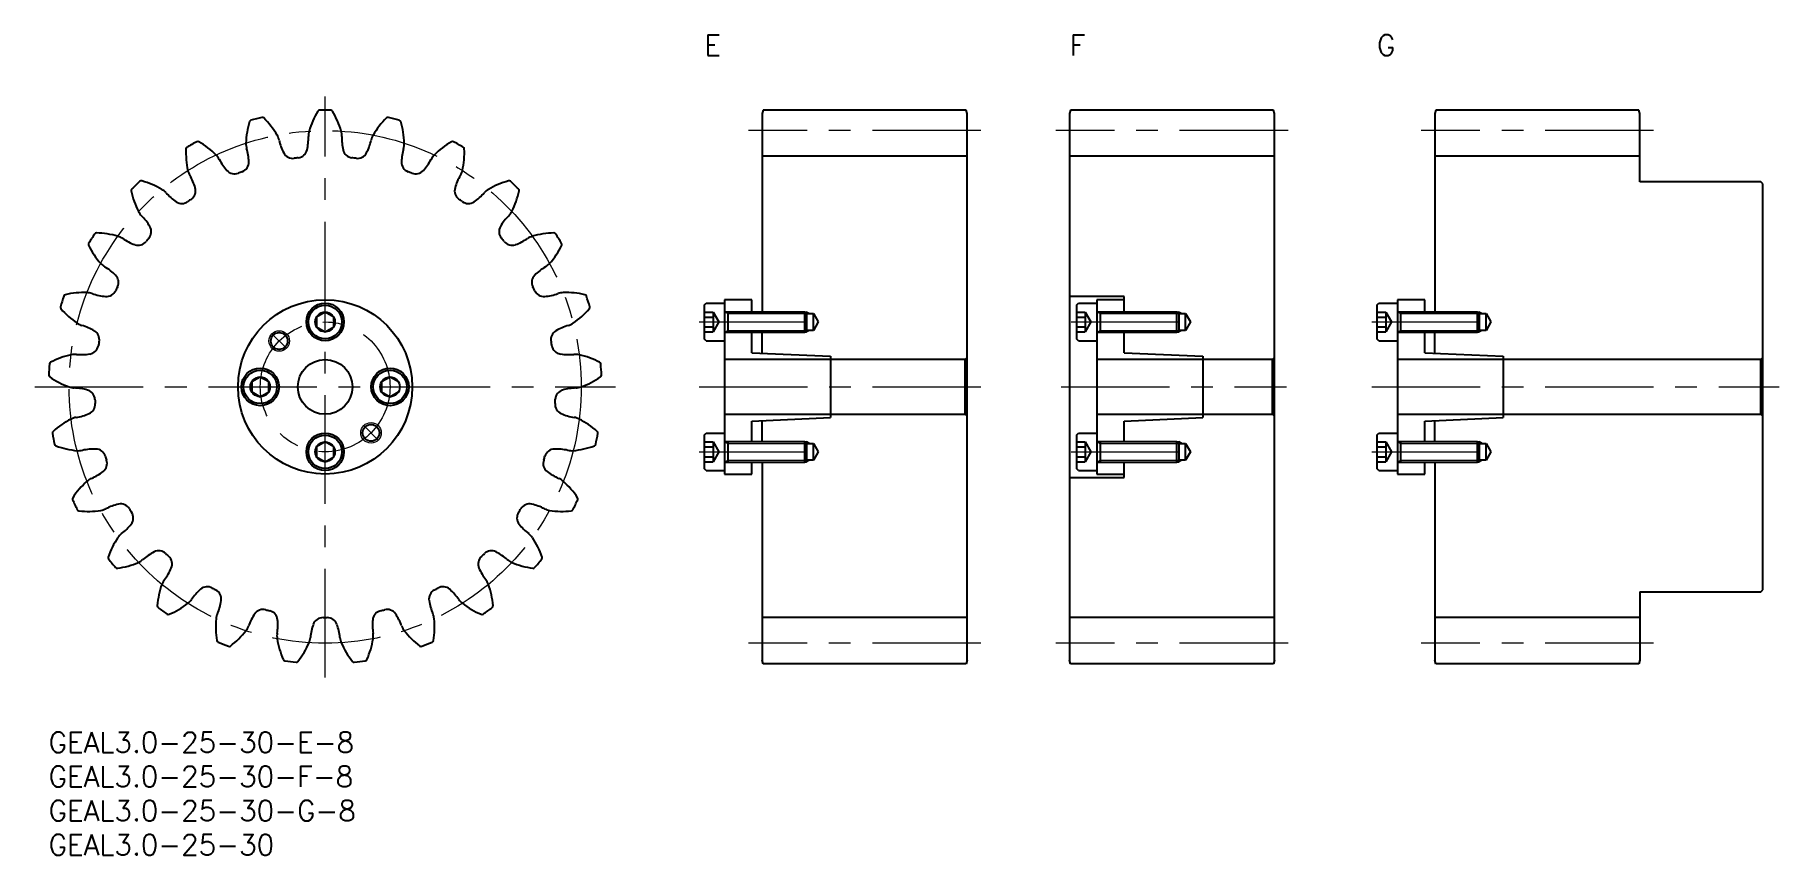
# Model space of a CAD drawing. Header units: millimetres. Extents: x -2 to 253, y -18 to 102.
import ezdxf

# ---------------------------------------------------------------- set-up
doc = ezdxf.new("R2010")
doc.units = ezdxf.units.MM
doc.header["$LTSCALE"] = 0.5
doc.linetypes.add('CENTER', pattern=[50.8, 31.75, -6.35, 6.35, -6.35])
for name, color, linetype, lineweight in [('MSM_CENTER', 1, 'CENTER', 13), ('MSM_CONTINUOUS', 7, 'Continuous', 25), ('MSM_NARROW', 5, 'Continuous', 13), ('MSM_PART_NUMBER', 7, 'Continuous', 25)]:
    doc.layers.add(name, color=color, linetype=linetype, lineweight=lineweight)
doc.styles.get("Standard").update_dxf_attribs({"font": 'txt.shx', "height": 1, "bigfont": 'bigfont.shx'})

msp = doc.modelspace()

# ---------------------------------------------------------------- linework, layer by layer
at = {"layer": 'MSM_CENTER'}
for p, q in [((40.5, 8), (40.5, 93)), ((136.5, 88), (102.5, 88)), ((181.5, 88), (147.5, 88)), ((235, 88), (201, 88)), ((95.25, 60), (113.12, 60)), ((149.75, 60), (167.62, 60)), ((193.75, 60), (211.62, 60)), ((32.67, 58.33), (34.9, 56.1)), ((-2, 50.5), (83, 50.5)), ((95.25, 50.5), (137.37, 50.5)), ((148.25, 50.5), (181.27, 50.5)), ((193.75, 50.5), (253.4, 50.5)), ((48.33, 42.67), (46.1, 44.9)), ((95.25, 41), (113.12, 41)), ((149.75, 41), (167.62, 41)), ((193.75, 41), (211.62, 41)), ((136.5, 13), (102.5, 13)), ((181.5, 13), (147.5, 13)), ((235, 13), (201, 13))]:
    msp.add_line(p, q, dxfattribs=at)
for radius in [37.5, 9.5]:
    msp.add_circle((40.5, 50.5), radius, dxfattribs=at)
at = {"layer": 'MSM_CONTINUOUS'}
for p, q in [((104.63, 91), (104.5, 90.5)), ((104.5, 90.5), (104.5, 61.5)), ((134.37, 91), (104.63, 91)), ((134.5, 90.5), (134.37, 91)), ((134.5, 10.5), (134.5, 90.5)), ((149.63, 91), (149.5, 90.5)), ((149.5, 90.5), (149.5, 10.5)), ((179.37, 91), (149.63, 91)), ((179.5, 90.5), (179.37, 91)), ((179.5, 10.5), (179.5, 90.5)), ((203.13, 91), (203, 90.5)), ((203, 90.5), (203, 61.5)), ((232.87, 91), (203.13, 91)), ((233, 90.5), (232.87, 91)), ((233, 80.5), (233, 90.5)), ((134.5, 84.25), (104.5, 84.25)), ((179.5, 84.25), (149.5, 84.25)), ((233, 84.25), (203, 84.25)), ((250.7, 80.5), (233, 80.5)), ((251, 80.2), (250.7, 80.5)), ((251, 20.8), (251, 80.2)), ((40.5, 61.44), (39.25, 60.72)), ((41.75, 60.72), (40.5, 61.44)), ((96, 62.45), (96.3, 62.75)), ((96, 62.45), (96, 57.55)), ((96, 61.44), (97.3, 61.44)), ((96.3, 62.75), (99, 62.75)), ((97.3, 61.44), (97.3, 58.56)), ((97.3, 61.44), (98.13, 60)), ((99, 63.25), (99, 37.75)), ((103, 63.25), (99, 63.25)), ((99, 61.5), (110.73, 61.5)), ((99.47, 61.5), (99.47, 58.5)), ((103, 61.5), (103, 63.25)), ((110.73, 58.5), (110.73, 61.5)), ((110.73, 61.5), (111, 61.23)), ((157.5, 63.75), (149.5, 63.75)), ((150.5, 62.45), (150.8, 62.75)), ((150.5, 62.45), (150.5, 57.55)), ((150.5, 61.44), (151.8, 61.44)), ((150.8, 62.75), (153.5, 62.75)), ((151.8, 61.44), (151.8, 58.56)), ((151.8, 61.44), (152.63, 60)), ((153.5, 63.25), (153.5, 37.75)), ((157.5, 63.25), (153.5, 63.25)), ((153.5, 61.5), (165.23, 61.5)), ((153.97, 61.5), (153.97, 58.5)), ((157.5, 61.5), (157.5, 63.75)), ((165.23, 58.5), (165.23, 61.5)), ((165.23, 61.5), (165.5, 61.23)), ((194.5, 62.45), (194.8, 62.75)), ((194.5, 62.45), (194.5, 57.55)), ((194.5, 61.44), (195.8, 61.44)), ((194.8, 62.75), (197.5, 62.75)), ((195.8, 61.44), (195.8, 58.56)), ((195.8, 61.44), (196.63, 60)), ((197.5, 63.25), (197.5, 37.75)), ((201.5, 63.25), (197.5, 63.25)), ((197.5, 61.5), (209.23, 61.5)), ((197.97, 61.5), (197.97, 58.5)), ((201.5, 61.5), (201.5, 63.25)), ((209.23, 58.5), (209.23, 61.5)), ((209.23, 61.5), (209.5, 61.23)), ((39.25, 60.72), (39.25, 59.28)), ((39.25, 59.28), (40.5, 58.56)), ((40.5, 58.56), (41.75, 59.28)), ((41.75, 59.28), (41.75, 60.72)), ((96, 60.72), (97.3, 60.72)), ((96, 59.28), (97.3, 59.28)), ((98.13, 60), (97.3, 58.56)), ((111, 58.77), (110.73, 58.5)), ((111, 61.23), (112, 61.23)), ((111, 61.23), (111, 58.77)), ((112, 58.77), (111, 58.77)), ((112, 58.77), (112, 61.23)), ((112, 61.23), (112.71, 60)), ((112.71, 60), (112, 58.77)), ((150.5, 60.72), (151.8, 60.72)), ((150.5, 59.28), (151.8, 59.28)), ((152.63, 60), (151.8, 58.56)), ((165.5, 58.77), (165.23, 58.5)), ((165.5, 61.23), (166.5, 61.23)), ((165.5, 61.23), (165.5, 58.77)), ((166.5, 58.77), (165.5, 58.77)), ((166.5, 58.77), (166.5, 61.23)), ((166.5, 61.23), (167.21, 60)), ((167.21, 60), (166.5, 58.77)), ((194.5, 60.72), (195.8, 60.72)), ((194.5, 59.28), (195.8, 59.28)), ((196.63, 60), (195.8, 58.56)), ((209.5, 58.77), (209.23, 58.5)), ((209.5, 61.23), (210.5, 61.23)), ((209.5, 61.23), (209.5, 58.77)), ((210.5, 58.77), (209.5, 58.77)), ((210.5, 58.77), (210.5, 61.23)), ((210.5, 61.23), (211.21, 60)), ((211.21, 60), (210.5, 58.77)), ((96, 58.56), (97.3, 58.56)), ((96.3, 57.25), (96, 57.55)), ((96.3, 57.25), (99, 57.25)), ((99, 58.5), (110.73, 58.5)), ((103, 55.5), (103, 58.5)), ((104.5, 55.43), (104.5, 58.5)), ((150.5, 58.56), (151.8, 58.56)), ((150.8, 57.25), (150.5, 57.55)), ((150.8, 57.25), (153.5, 57.25)), ((153.5, 58.5), (165.23, 58.5)), ((157.5, 55.5), (157.5, 58.5)), ((194.5, 58.56), (195.8, 58.56)), ((194.8, 57.25), (194.5, 57.55)), ((194.8, 57.25), (197.5, 57.25)), ((197.5, 58.5), (209.23, 58.5)), ((201.5, 55.5), (201.5, 58.5)), ((203, 55.43), (203, 58.5)), ((134.2, 54.5), (99, 54.5)), ((103, 55.5), (114.5, 55)), ((114.5, 55), (114.5, 46)), ((134.5, 54.8), (134.2, 54.5)), ((134.2, 46.5), (134.2, 54.5)), ((179.2, 54.5), (153.5, 54.5)), ((157.5, 55.5), (169, 55)), ((169, 55), (169, 46)), ((179.5, 54.8), (179.2, 54.5)), ((179.2, 46.5), (179.2, 54.5)), ((250.7, 54.5), (197.5, 54.5)), ((201.5, 55.5), (213, 55)), ((213, 55), (213, 46)), ((251, 54.8), (250.7, 54.5)), ((250.7, 46.5), (250.7, 54.5)), ((31, 51.94), (29.75, 51.22)), ((29.75, 51.22), (29.75, 49.78)), ((32.25, 51.22), (31, 51.94)), ((32.25, 49.78), (32.25, 51.22)), ((50, 51.94), (48.75, 51.22)), ((48.75, 51.22), (48.75, 49.78)), ((51.25, 51.22), (50, 51.94)), ((29.75, 49.78), (31, 49.06)), ((31, 49.06), (32.25, 49.78)), ((48.75, 49.78), (50, 49.06)), ((50, 49.06), (51.25, 49.78)), ((99, 46.5), (134.2, 46.5)), ((103, 45.5), (114.5, 46)), ((134.2, 46.5), (134.5, 46.2)), ((153.5, 46.5), (179.2, 46.5)), ((157.5, 45.5), (169, 46)), ((179.2, 46.5), (179.5, 46.2)), ((197.5, 46.5), (250.7, 46.5)), ((201.5, 45.5), (213, 46)), ((250.7, 46.5), (251, 46.2)), ((96, 43.45), (96.3, 43.75)), ((96, 43.45), (96, 38.55)), ((96.3, 43.75), (99, 43.75)), ((103, 42.5), (103, 45.5)), ((104.5, 42.5), (104.5, 45.57)), ((150.5, 43.45), (150.8, 43.75)), ((150.5, 43.45), (150.5, 38.55)), ((150.8, 43.75), (153.5, 43.75)), ((157.5, 42.5), (157.5, 45.5)), ((194.5, 43.45), (194.8, 43.75)), ((194.5, 43.45), (194.5, 38.55)), ((194.8, 43.75), (197.5, 43.75)), ((201.5, 42.5), (201.5, 45.5)), ((203, 42.5), (203, 45.57)), ((40.5, 42.44), (39.25, 41.72)), ((39.25, 41.72), (39.25, 40.28)), ((41.75, 41.72), (40.5, 42.44)), ((41.75, 40.28), (41.75, 41.72)), ((96, 42.44), (97.3, 42.44)), ((96, 41.72), (97.3, 41.72)), ((97.3, 42.44), (97.3, 39.56)), ((97.3, 42.44), (98.13, 41)), ((98.13, 41), (97.3, 39.56)), ((99, 42.5), (110.73, 42.5)), ((99.47, 42.5), (99.47, 39.5)), ((110.73, 39.5), (110.73, 42.5)), ((110.73, 42.5), (111, 42.23)), ((111, 42.23), (112, 42.23)), ((111, 42.23), (111, 39.77)), ((112, 39.77), (112, 42.23)), ((112, 42.23), (112.71, 41)), ((112.71, 41), (112, 39.77)), ((150.5, 42.44), (151.8, 42.44)), ((150.5, 41.72), (151.8, 41.72)), ((151.8, 42.44), (151.8, 39.56)), ((151.8, 42.44), (152.63, 41)), ((152.63, 41), (151.8, 39.56)), ((153.5, 42.5), (165.23, 42.5)), ((153.97, 42.5), (153.97, 39.5)), ((165.23, 39.5), (165.23, 42.5)), ((165.23, 42.5), (165.5, 42.23)), ((165.5, 42.23), (166.5, 42.23)), ((165.5, 42.23), (165.5, 39.77)), ((166.5, 39.77), (166.5, 42.23)), ((166.5, 42.23), (167.21, 41)), ((167.21, 41), (166.5, 39.77)), ((194.5, 42.44), (195.8, 42.44)), ((194.5, 41.72), (195.8, 41.72)), ((195.8, 42.44), (195.8, 39.56)), ((195.8, 42.44), (196.63, 41)), ((196.63, 41), (195.8, 39.56)), ((197.5, 42.5), (209.23, 42.5)), ((197.97, 42.5), (197.97, 39.5)), ((209.23, 39.5), (209.23, 42.5)), ((209.23, 42.5), (209.5, 42.23)), ((209.5, 42.23), (210.5, 42.23)), ((209.5, 42.23), (209.5, 39.77)), ((210.5, 39.77), (210.5, 42.23)), ((210.5, 42.23), (211.21, 41)), ((211.21, 41), (210.5, 39.77)), ((39.25, 40.28), (40.5, 39.56)), ((40.5, 39.56), (41.75, 40.28)), ((96, 40.28), (97.3, 40.28)), ((96, 39.56), (97.3, 39.56)), ((96.3, 38.25), (96, 38.55)), ((99, 39.5), (110.73, 39.5)), ((103, 37.75), (103, 39.5)), ((104.5, 39.5), (104.5, 10.5)), ((111, 39.77), (110.73, 39.5)), ((112, 39.77), (111, 39.77)), ((150.5, 40.28), (151.8, 40.28)), ((150.5, 39.56), (151.8, 39.56)), ((150.8, 38.25), (150.5, 38.55)), ((153.5, 39.5), (165.23, 39.5)), ((157.5, 37.25), (157.5, 39.5)), ((165.5, 39.77), (165.23, 39.5)), ((166.5, 39.77), (165.5, 39.77)), ((194.5, 40.28), (195.8, 40.28)), ((194.5, 39.56), (195.8, 39.56)), ((194.8, 38.25), (194.5, 38.55)), ((197.5, 39.5), (209.23, 39.5)), ((201.5, 37.75), (201.5, 39.5)), ((203, 39.5), (203, 10.5)), ((209.5, 39.77), (209.23, 39.5)), ((210.5, 39.77), (209.5, 39.77)), ((96.3, 38.25), (99, 38.25)), ((99, 37.75), (103, 37.75)), ((149.5, 37.25), (157.5, 37.25)), ((150.8, 38.25), (153.5, 38.25)), ((153.5, 37.75), (157.5, 37.75)), ((194.8, 38.25), (197.5, 38.25)), ((197.5, 37.75), (201.5, 37.75)), ((233, 20.5), (250.7, 20.5)), ((233, 20.5), (233, 10.5)), ((250.7, 20.5), (251, 20.8)), ((134.5, 16.75), (104.5, 16.75)), ((179.5, 16.75), (149.5, 16.75)), ((233, 16.75), (203, 16.75)), ((104.63, 10), (104.5, 10.5)), ((134.5, 10.5), (134.37, 10)), ((149.63, 10), (149.5, 10.5)), ((179.5, 10.5), (179.37, 10)), ((203.13, 10), (203, 10.5)), ((233, 10.5), (232.87, 10)), ((134.37, 10), (104.63, 10)), ((179.37, 10), (149.63, 10)), ((232.87, 10), (203.13, 10))]:
    msp.add_line(p, q, dxfattribs=at)
for centre, radius in [((40.5, 50.5), 12.75), ((40.5, 60), 2.75), ((40.5, 60), 2.45), ((40.5, 60), 1.44), ((33.78, 57.22), 1.23), ((40.5, 50.5), 4), ((31, 50.5), 2.75), ((31, 50.5), 2.45), ((31, 50.5), 1.44), ((50, 50.5), 2.75), ((50, 50.5), 2.45), ((50, 50.5), 1.44), ((40.5, 41), 2.75), ((40.5, 41), 2.45), ((47.22, 43.78), 1.23), ((40.5, 41), 1.44)]:
    msp.add_circle(centre, radius, dxfattribs=at)
for centre, radius, start, end in [((29.72, 89.23), 0.3, 105.5598, 163.3366), ((40.5, 50.5), 40.5, 103.2402, 105.5598), ((31.29, 89.63), 0.3, 45.4634, 103.2402), ((22.74, 80.94), 12.5, 30.8, 45.4634), ((50.14, 84.4), 12.5, 148.9366, 163.6), ((39.69, 90.69), 0.3, 91.1598, 148.9366), ((40.5, 50.5), 40.5, 88.8402, 91.1598), ((41.31, 90.69), 0.3, 31.0634, 88.8402), ((30.86, 84.4), 12.5, 16.4, 31.0634), ((58.26, 80.94), 12.5, 134.5366, 149.2), ((49.71, 89.63), 0.3, 76.7598, 134.5366), ((40.5, 50.5), 40.5, 74.4402, 76.7598), ((51.28, 89.23), 0.3, 16.6634, 74.4402), ((41.4, 85.73), 12.5, 163.3366, 178), ((31.36, 86.08), 2.45, 12.425, 30.8), ((30.36, 86.88), 7.69, 347.191, 1.9751), ((40.5, 87.23), 2.45, 163.6, 181.975), ((40.5, 87.23), 2.45, 358.025, 16.4), ((50.64, 86.88), 7.69, 178.0249, 192.809), ((49.64, 86.08), 2.45, 149.2, 167.575), ((39.6, 85.73), 12.5, 2, 16.6634), ((32.61, 84.85), 12.5, 177.7366, 192.4), ((20.42, 85.33), 0.3, 119.9598, 177.7366), ((40.5, 50.5), 40.5, 117.6402, 119.9598), ((21.85, 86.11), 0.3, 59.8634, 117.6402), ((15.73, 75.56), 12.5, 45.2, 59.8634), ((22.8, 82.69), 2.45, 26.825, 45.2), ((31.36, 86.08), 2.45, 178, 196.375), ((21.63, 83.22), 7.69, 1.591, 16.3751), ((41.27, 88.26), 7.69, 192.4249, 207.209), ((35.77, 85.43), 1.5, 207.209, 277.7165), ((36.4, 85.51), 1.5, 276.6835, 347.191), ((44.6, 85.51), 1.5, 192.809, 263.3165), ((45.23, 85.43), 1.5, 262.2835, 332.791), ((39.73, 88.26), 7.69, 332.791, 347.5751), ((59.37, 83.22), 7.69, 163.6249, 178.409), ((49.64, 86.08), 2.45, 343.625, 2), ((58.2, 82.69), 2.45, 134.8, 153.175), ((65.27, 75.56), 12.5, 120.1366, 134.8), ((59.15, 86.11), 0.3, 62.3598, 120.1366), ((40.5, 50.5), 40.5, 60.0402, 62.3598), ((48.39, 84.85), 12.5, 347.6, 2.2634), ((60.58, 85.33), 0.3, 2.2634, 60.0402), ((22.8, 82.69), 2.45, 192.4, 210.775), ((31.86, 87.27), 7.69, 206.8249, 221.609), ((27.23, 83.16), 1.5, 221.609, 292.1165), ((40.5, 50.5), 33.75, 111.0835, 112.1165), ((27.82, 83.39), 1.5, 291.0835, 1.591), ((40.5, 50.5), 33.75, 96.6835, 97.7165), ((40.5, 50.5), 33.75, 82.2835, 83.3165), ((53.18, 83.39), 1.5, 178.409, 248.9165), ((40.5, 50.5), 33.75, 67.8835, 68.9165), ((53.77, 83.16), 1.5, 247.8835, 318.391), ((49.14, 87.27), 7.69, 318.391, 333.1751), ((58.2, 82.69), 2.45, 329.225, 347.6), ((12.39, 79.24), 0.3, 134.3598, 192.1366), ((24.32, 81.81), 12.5, 192.1366, 206.8), ((40.5, 50.5), 40.5, 132.0402, 134.3598), ((13.58, 80.36), 0.3, 74.2634, 132.0402), ((10.27, 68.61), 12.5, 59.6, 74.2634), ((15.35, 77.28), 2.45, 41.225, 59.6), ((14.09, 77.5), 7.69, 15.991, 30.7751), ((20.04, 79.2), 1.5, 305.4835, 15.991), ((60.96, 79.2), 1.5, 164.009, 234.5165), ((66.91, 77.5), 7.69, 149.2249, 164.009), ((65.65, 77.28), 2.45, 120.4, 138.775), ((70.73, 68.61), 12.5, 105.7366, 120.4), ((67.42, 80.36), 0.3, 47.9598, 105.7366), ((40.5, 50.5), 40.5, 45.6402, 47.9598), ((56.68, 81.81), 12.5, 333.2, 347.8634), ((68.61, 79.24), 0.3, 347.8634, 45.6402), ((22.99, 83.96), 7.69, 221.2249, 236.009), ((19.52, 78.83), 1.5, 236.009, 306.5165), ((40.5, 50.5), 33.75, 125.4835, 126.5165), ((40.5, 50.5), 33.75, 53.4835, 54.5165), ((61.48, 78.83), 1.5, 233.4835, 303.991), ((58.01, 83.96), 7.69, 303.991, 318.7751), ((15.35, 77.28), 2.45, 206.8, 225.175), ((8.2, 70.08), 7.69, 30.391, 45.1751), ((72.8, 70.08), 7.69, 134.8249, 149.609), ((65.65, 77.28), 2.45, 314.825, 333.2), ((40.5, 50.5), 40.5, 146.4402, 148.7598), ((7, 72.72), 0.3, 88.6634, 146.4402), ((6.72, 60.53), 12.5, 74, 88.6634), ((9.49, 70.18), 2.45, 55.625, 74), ((15.21, 78.56), 7.69, 235.6249, 250.409), ((13.14, 72.72), 1.5, 250.409, 320.9165), ((40.5, 50.5), 33.75, 139.8835, 140.9165), ((13.54, 73.21), 1.5, 319.8836, 30.391), ((67.46, 73.21), 1.5, 149.609, 220.1165), ((40.5, 50.5), 33.75, 39.0835, 40.1165), ((67.86, 72.72), 1.5, 219.0835, 289.591), ((65.79, 78.56), 7.69, 289.591, 304.3751), ((71.51, 70.18), 2.45, 106, 124.375), ((74.28, 60.53), 12.5, 91.3366, 106), ((74, 72.72), 0.3, 33.5598, 91.3366), ((40.5, 50.5), 40.5, 31.2402, 33.5598), ((6.13, 71.35), 0.3, 148.7598, 206.5366), ((17.04, 76.8), 12.5, 206.5366, 221.2), ((63.96, 76.8), 12.5, 318.8, 333.4634), ((74.87, 71.35), 0.3, 333.4634, 31.2402), ((9.49, 70.18), 2.45, 221.2, 239.575), ((4.35, 61.43), 7.69, 44.791, 59.5751), ((8.74, 65.8), 1.5, 334.2835, 44.791), ((72.26, 65.8), 1.5, 135.209, 205.7165), ((76.65, 61.43), 7.69, 120.4249, 135.209), ((71.51, 70.18), 2.45, 300.425, 318.8), ((2.53, 63.69), 0.3, 103.0634, 160.8402), ((5.28, 51.81), 12.5, 88.4, 103.0634), ((5.56, 61.85), 2.45, 70.025, 88.4), ((9.03, 71.39), 7.69, 250.0249, 264.809), ((8.47, 65.22), 1.5, 264.809, 335.3165), ((40.5, 50.5), 33.75, 154.2835, 155.3165), ((40.5, 50.5), 33.75, 24.6835, 25.7165), ((72.53, 65.22), 1.5, 204.6835, 275.191), ((71.97, 71.39), 7.69, 275.191, 289.9751), ((75.44, 61.85), 2.45, 91.6, 109.975), ((75.72, 51.81), 12.5, 76.9366, 91.6), ((78.47, 63.69), 0.3, 19.1598, 76.9366), ((2.02, 62.15), 0.3, 163.1598, 220.9366), ((40.5, 50.5), 40.5, 160.8402, 163.1598), ((11.24, 70.14), 12.5, 220.9366, 235.6), ((69.76, 70.14), 12.5, 304.4, 319.0634), ((40.5, 50.5), 40.5, 16.8402, 19.1598), ((78.98, 62.15), 0.3, 319.0634, 16.8403), ((5.56, 61.85), 2.45, 235.6, 253.975), ((2.76, 52.1), 7.69, 59.191, 73.9751), ((78.24, 52.1), 7.69, 106.0249, 120.809), ((75.44, 61.85), 2.45, 286.025, 304.4), ((5.82, 56.79), 1.5, 279.209, 349.7165), ((5.94, 57.42), 1.5, 348.6836, 59.191), ((40.5, 50.5), 33.75, 168.6835, 169.7165), ((75.06, 57.42), 1.5, 120.809, 191.3165), ((40.5, 50.5), 33.75, 10.2835, 11.3165), ((75.18, 56.79), 1.5, 190.2835, 260.791), ((40.5, 50.5), 40.5, 175.2402, 177.5598), ((0.44, 53.84), 0.3, 117.4634, 175.2402), ((6.07, 43.01), 12.5, 102.8, 117.4634), ((3.84, 52.81), 2.45, 84.425, 102.8), ((4.83, 62.91), 7.69, 264.4249, 279.209), ((76.17, 62.91), 7.69, 260.791, 275.5751), ((77.16, 52.81), 2.45, 77.2, 95.575), ((74.93, 43.01), 12.5, 62.5366, 77.2), ((80.56, 53.84), 0.3, 4.7598, 62.5366), ((40.5, 50.5), 40.5, 2.4402, 4.7598), ((0.34, 52.21), 0.3, 177.5598, 235.3366), ((7.28, 62.25), 12.5, 235.3366, 250), ((73.72, 62.25), 12.5, 290, 304.6634), ((80.66, 52.21), 0.3, 304.6634, 2.4402), ((3.84, 52.81), 2.45, 250, 268.375), ((3.55, 42.66), 7.69, 73.591, 88.3751), ((5.3, 48.6), 1.5, 3.0836, 73.591), ((40.5, 50.5), 33.75, 183.0835, 184.1165), ((40.5, 50.5), 33.75, 355.8835, 356.9165), ((75.7, 48.6), 1.5, 106.409, 176.9165), ((77.45, 42.66), 7.69, 91.6249, 106.409), ((77.16, 52.81), 2.45, 271.625, 290), ((4.42, 43.62), 2.45, 98.825, 117.2), ((2.86, 53.64), 7.69, 278.8249, 293.609), ((5.34, 47.97), 1.5, 293.609, 4.1165), ((75.66, 47.97), 1.5, 175.8835, 246.391), ((78.14, 53.64), 7.69, 246.391, 261.1751), ((76.58, 43.62), 2.45, 62.8, 81.175), ((0.87, 43.77), 0.3, 131.8634, 189.6402), ((40.5, 50.5), 40.5, 189.6402, 191.9598), ((9.01, 34.68), 12.5, 117.2, 131.8634), ((71.99, 34.68), 12.5, 48.1366, 62.8), ((40.5, 50.5), 40.5, 348.0402, 350.3598), ((80.13, 43.77), 0.3, 350.3598, 48.1366), ((1.17, 42.17), 0.3, 191.9598, 249.7366), ((5.4, 53.61), 12.5, 249.7366, 264.4), ((4.42, 43.62), 2.45, 264.4, 282.775), ((6.66, 33.72), 7.69, 87.991, 102.7751), ((6.88, 39.91), 1.5, 17.4835, 87.991), ((74.12, 39.91), 1.5, 92.009, 162.5165), ((74.34, 33.72), 7.69, 77.2249, 92.009), ((76.58, 43.62), 2.45, 257.225, 275.6), ((75.6, 53.61), 12.5, 275.6, 290.2634), ((79.83, 42.17), 0.3, 290.2634, 348.0403), ((7.07, 39.31), 1.5, 308.009, 18.5165), ((40.5, 50.5), 33.75, 197.4835, 198.5165), ((73.93, 39.31), 1.5, 161.4836, 231.991), ((40.5, 50.5), 33.75, 341.4835, 342.5165), ((13.93, 27.35), 12.5, 131.6, 146.2634), ((7.26, 34.86), 2.45, 113.225, 131.6), ((3.26, 44.18), 7.69, 293.2249, 308.009), ((77.74, 44.18), 7.69, 231.991, 246.7751), ((73.74, 34.86), 2.45, 48.4, 66.775), ((67.07, 27.35), 12.5, 33.7366, 48.4), ((3.79, 34.12), 0.3, 146.2634, 204.0402), ((40.5, 50.5), 40.5, 204.0402, 206.3598), ((11.9, 25.83), 7.69, 102.391, 117.1751), ((10.57, 31.88), 1.5, 31.8836, 102.391), ((70.43, 31.88), 1.5, 77.609, 148.1165), ((69.1, 25.83), 7.69, 62.8249, 77.609), ((40.5, 50.5), 40.5, 333.6402, 335.9598), ((77.21, 34.12), 0.3, 335.9598, 33.7366), ((4.48, 32.65), 0.3, 206.3598, 264.1366), ((5.73, 44.79), 12.5, 264.1366, 278.8), ((7.26, 34.86), 2.45, 278.8, 297.175), ((40.5, 50.5), 33.75, 211.8835, 212.9165), ((10.91, 31.34), 1.5, 322.409, 32.9165), ((70.09, 31.34), 1.5, 147.0836, 217.591), ((40.5, 50.5), 33.75, 327.0835, 328.1165), ((73.74, 34.86), 2.45, 242.825, 261.2), ((75.27, 44.79), 12.5, 261.2, 275.8634), ((76.52, 32.65), 0.3, 275.8634, 333.6402), ((20.52, 21.47), 12.5, 146, 160.6634), ((12.2, 27.09), 2.45, 127.625, 146), ((6, 35.12), 7.69, 307.6249, 322.409), ((75, 35.12), 7.69, 217.591, 232.3751), ((68.8, 27.09), 2.45, 34, 52.375), ((60.48, 21.47), 12.5, 19.3366, 34), ((9.01, 25.51), 0.3, 160.6634, 218.4402), ((18.93, 19.49), 7.69, 116.791, 131.5751), ((16.14, 25.02), 1.5, 46.2836, 116.791), ((40.5, 50.5), 33.75, 226.2835, 227.3165), ((16.6, 24.59), 1.5, 336.809, 47.3165), ((64.4, 24.59), 1.5, 132.6836, 203.191), ((40.5, 50.5), 33.75, 312.6835, 313.7165), ((64.86, 25.02), 1.5, 63.209, 133.7165), ((62.07, 19.49), 7.69, 48.4249, 63.209), ((71.99, 25.51), 0.3, 321.5598, 19.3366), ((40.5, 50.5), 40.5, 218.4402, 220.7598), ((10.05, 24.25), 0.3, 220.7598, 278.5366), ((8.24, 36.32), 12.5, 278.5366, 293.2), ((12.2, 27.09), 2.45, 293.2, 311.575), ((10.91, 27.03), 7.69, 322.0249, 336.809), ((70.09, 27.03), 7.69, 203.191, 217.9751), ((68.8, 27.09), 2.45, 228.425, 246.8), ((72.76, 36.32), 12.5, 246.8, 261.4634), ((70.95, 24.25), 0.3, 261.4634, 319.2402), ((40.5, 50.5), 40.5, 319.2402, 321.5598), ((28.37, 17.41), 12.5, 160.4, 175.0634), ((18.91, 20.78), 2.45, 142.025, 160.4), ((27.32, 15.1), 7.69, 131.191, 145.9751), ((23.24, 19.76), 1.5, 60.6835, 131.191), ((40.5, 50.5), 33.75, 240.6835, 241.7165), ((23.8, 19.46), 1.5, 351.209, 61.7165), ((57.2, 19.46), 1.5, 118.2836, 188.791), ((40.5, 50.5), 33.75, 298.2835, 299.3165), ((57.76, 19.76), 1.5, 48.809, 119.3165), ((53.68, 15.1), 7.69, 34.0249, 48.809), ((62.09, 20.78), 2.45, 19.6, 37.975), ((52.63, 17.41), 12.5, 4.9366, 19.6), ((16.22, 18.46), 0.3, 175.0634, 232.8402), ((40.5, 50.5), 40.5, 232.8402, 235.1598), ((12.78, 28.74), 12.5, 292.9366, 307.6), ((18.91, 20.78), 2.45, 307.6, 325.975), ((17.68, 20.4), 7.69, 336.4249, 351.209), ((31.43, 16.44), 1.5, 75.0835, 145.591), ((40.5, 50.5), 33.75, 255.0835, 256.1165), ((40.5, 50.5), 33.75, 283.8835, 284.9165), ((49.57, 16.44), 1.5, 34.409, 104.9165), ((63.32, 20.4), 7.69, 188.791, 203.5751), ((62.09, 20.78), 2.45, 214.025, 232.4), ((68.22, 28.74), 12.5, 232.4, 247.0634), ((40.5, 50.5), 40.5, 304.8402, 307.1598), ((64.78, 18.46), 0.3, 307.1598, 4.9366), ((17.53, 17.51), 0.3, 235.1598, 292.9366), ((36.98, 15.44), 12.5, 174.8, 189.4634), ((26.98, 16.35), 2.45, 156.425, 174.8), ((26.98, 16.35), 2.45, 322, 340.375), ((36.54, 12.94), 7.69, 145.591, 160.3751), ((32.04, 16.28), 1.5, 5.609, 76.1165), ((25.88, 15.67), 7.69, 350.8249, 5.609), ((46, 13.13), 7.69, 159.991, 174.7751), ((40.18, 15.25), 1.5, 89.4835, 159.991), ((40.5, 50.5), 33.75, 269.4835, 270.5165), ((40.82, 15.25), 1.5, 20.009, 90.5165), ((35, 13.13), 7.69, 5.2249, 20.009), ((55.12, 15.67), 7.69, 174.391, 189.1751), ((48.96, 16.28), 1.5, 103.8836, 174.391), ((44.46, 12.94), 7.69, 19.6249, 34.409), ((54.02, 16.35), 2.45, 199.625, 218), ((54.02, 16.35), 2.45, 5.2, 23.575), ((44.02, 15.44), 12.5, 350.5366, 5.2), ((63.47, 17.51), 0.3, 247.0634, 304.8402), ((24.95, 13.43), 0.3, 189.4634, 247.2402), ((40.5, 50.5), 40.5, 247.2402, 249.5598), ((19.06, 22.53), 12.5, 307.3366, 322), ((35.9, 14.06), 2.45, 170.825, 189.2), ((45.81, 15.66), 12.5, 189.2, 203.8634), ((26.69, 18.08), 12.5, 321.7366, 336.4), ((35.9, 14.06), 2.45, 336.4, 354.775), ((45.1, 14.06), 2.45, 185.225, 203.6), ((54.31, 18.08), 12.5, 203.6, 218.2634), ((35.19, 15.66), 12.5, 336.1366, 350.8), ((45.1, 14.06), 2.45, 350.8, 9.175), ((61.94, 22.53), 12.5, 218, 232.6634), ((40.5, 50.5), 40.5, 290.4402, 292.7598), ((56.05, 13.43), 0.3, 292.7598, 350.5366), ((26.46, 12.83), 0.3, 249.5598, 307.3366), ((34.66, 10.73), 0.3, 203.8634, 261.6402), ((40.5, 50.5), 40.5, 261.6402, 263.9598), ((36.27, 10.52), 0.3, 263.9598, 321.7366), ((44.73, 10.52), 0.3, 218.2634, 276.0402), ((40.5, 50.5), 40.5, 276.0402, 278.3598), ((46.34, 10.73), 0.3, 278.3598, 336.1366), ((54.54, 12.83), 0.3, 232.6634, 290.4402)]:
    msp.add_arc(centre, radius, start, end, dxfattribs=at)
at = {"layer": 'MSM_NARROW'}
for p, q in [((99, 61.5), (99.47, 61.23)), ((110.73, 61.5), (111, 61.5)), ((111, 58.5), (111, 61.5)), ((111.47, 61.23), (111, 61.5)), ((153.5, 61.5), (153.97, 61.23)), ((165.23, 61.5), (165.5, 61.5)), ((165.5, 58.5), (165.5, 61.5)), ((165.97, 61.23), (165.5, 61.5)), ((197.5, 61.5), (197.97, 61.23)), ((209.23, 61.5), (209.5, 61.5)), ((209.5, 58.5), (209.5, 61.5)), ((209.97, 61.23), (209.5, 61.5)), ((99, 58.5), (99.47, 58.77)), ((99.47, 61.23), (111, 61.23)), ((99.47, 58.77), (111, 58.77)), ((111.47, 58.77), (111, 58.5)), ((153.5, 58.5), (153.97, 58.77)), ((153.97, 61.23), (165.5, 61.23)), ((153.97, 58.77), (165.5, 58.77)), ((165.97, 58.77), (165.5, 58.5)), ((197.5, 58.5), (197.97, 58.77)), ((197.97, 61.23), (209.5, 61.23)), ((197.97, 58.77), (209.5, 58.77)), ((209.97, 58.77), (209.5, 58.5)), ((110.73, 58.5), (111, 58.5)), ((165.23, 58.5), (165.5, 58.5)), ((209.23, 58.5), (209.5, 58.5)), ((99, 42.5), (99.47, 42.23)), ((99.47, 42.23), (111, 42.23)), ((110.73, 42.5), (111, 42.5)), ((111, 39.5), (111, 42.5)), ((111.47, 42.23), (111, 42.5)), ((153.5, 42.5), (153.97, 42.23)), ((153.97, 42.23), (165.5, 42.23)), ((165.23, 42.5), (165.5, 42.5)), ((165.5, 39.5), (165.5, 42.5)), ((165.97, 42.23), (165.5, 42.5)), ((197.5, 42.5), (197.97, 42.23)), ((197.97, 42.23), (209.5, 42.23)), ((209.23, 42.5), (209.5, 42.5)), ((209.5, 39.5), (209.5, 42.5)), ((209.97, 42.23), (209.5, 42.5)), ((99, 39.5), (99.47, 39.77)), ((99.47, 39.77), (111, 39.77)), ((110.73, 39.5), (111, 39.5)), ((111.47, 39.77), (111, 39.5)), ((153.5, 39.5), (153.97, 39.77)), ((153.97, 39.77), (165.5, 39.77)), ((165.23, 39.5), (165.5, 39.5)), ((165.97, 39.77), (165.5, 39.5)), ((197.5, 39.5), (197.97, 39.77)), ((197.97, 39.77), (209.5, 39.77)), ((209.23, 39.5), (209.5, 39.5)), ((209.97, 39.77), (209.5, 39.5))]:
    msp.add_line(p, q, dxfattribs=at)
for centre in [(33.78, 57.22), (47.22, 43.78)]:
    msp.add_circle(centre, 1.5, dxfattribs=at)

# ---------------------------------------------------------------- texts
at = {"layer": 'MSM_PART_NUMBER', "char_height": 3, "attachment_point": 1}
for s, insert in [('E', (96, 102)), ('F', (149.5, 102)), ('G', (194.5, 102)), ('GEAL3.0-25-30-E-8', (0, 0)), ('GEAL3.0-25-30-F-8', (0, -5)), ('GEAL3.0-25-30-G-8', (0, -10)), ('GEAL3.0-25-30', (0, -15))]:
    msp.add_mtext_dynamic_manual_height_columns(s, width=121.0942, gutter_width=15, heights=[0], dxfattribs=dict(at, insert=insert))

doc.saveas('drawing.dxf')
